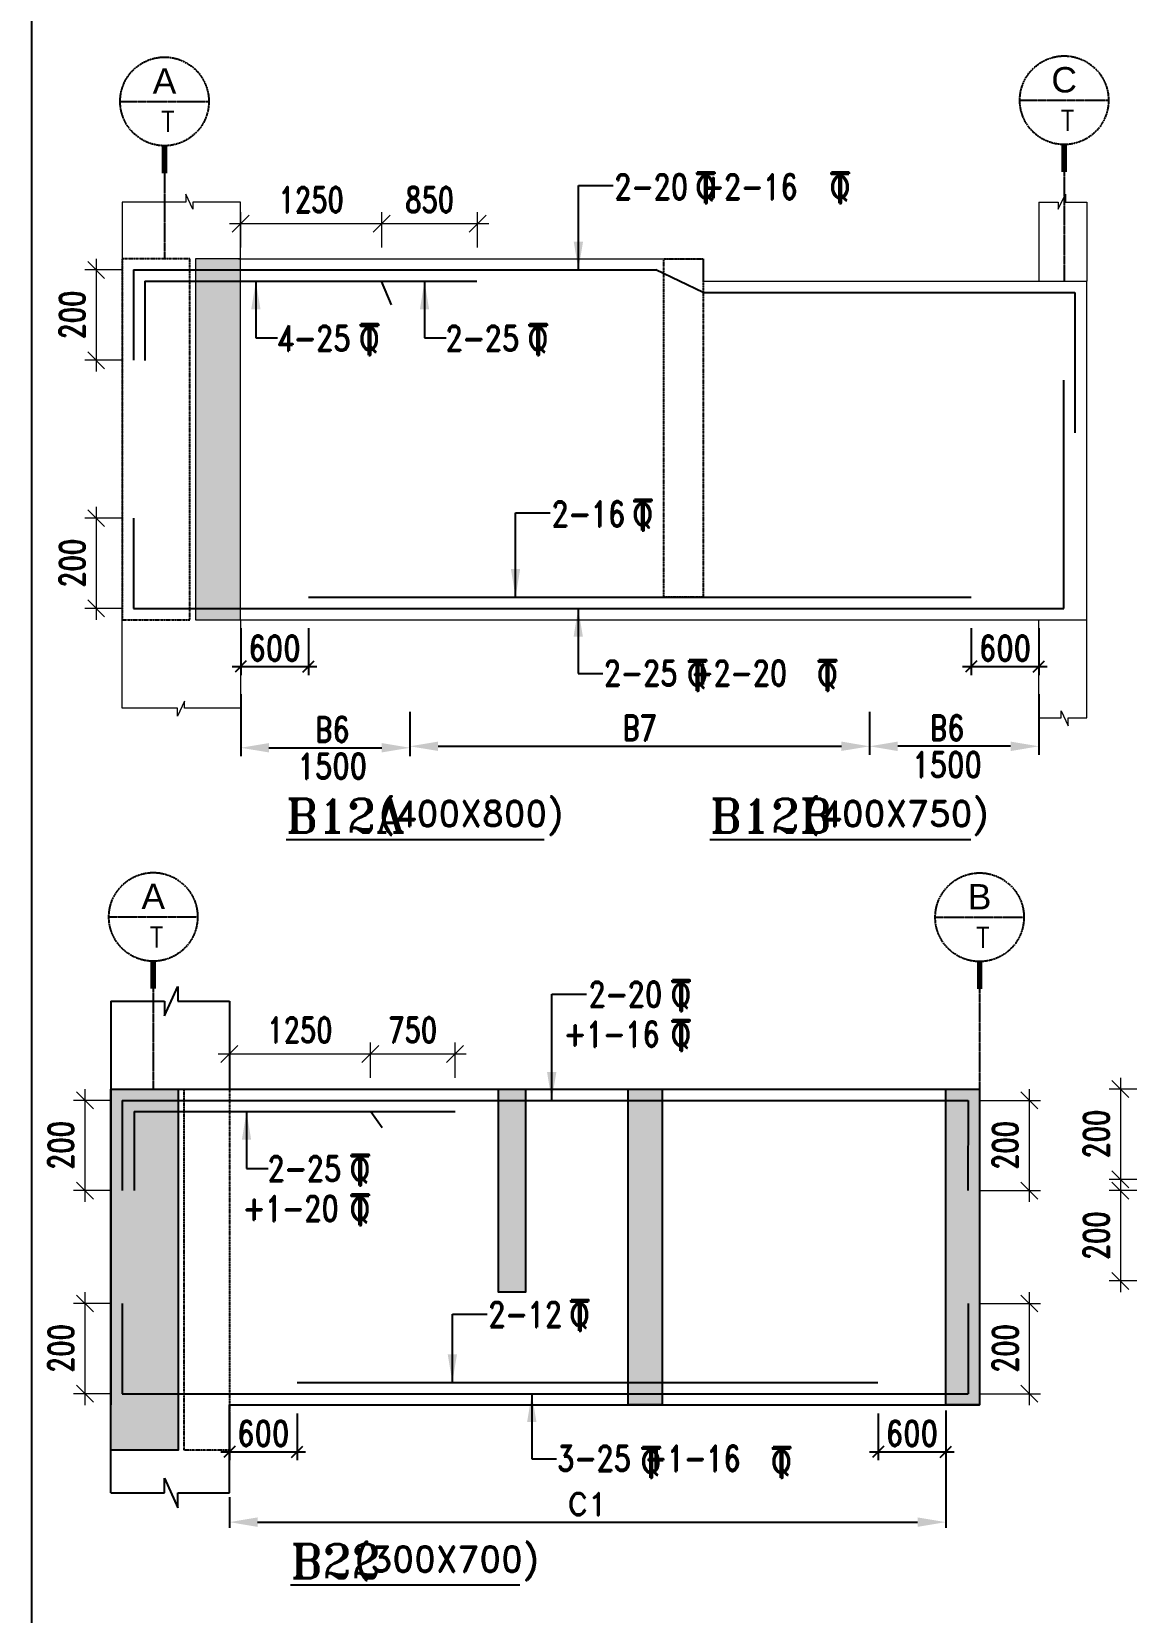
# Model space of a CAD drawing. Header units: millimetres. Extents: x 2061841 to 105821645, y -77612 to 48520811.
# Drawn here: x 2640308 to 2650012, y 21757 to 35767 of the extents above; entities that cross this region are included whole.
import ezdxf
from ezdxf.enums import TextEntityAlignment as Align

# ---------------------------------------------------------------- set-up
doc = ezdxf.new("R2010")
doc.units = ezdxf.units.MM
doc.header["$LTSCALE"] = 10
doc.header["$MEASUREMENT"] = 0
for name, pattern in [('$0$HIDDEN', [0.375, 0.25, -0.125]), ('BASEMENT COLUMN SETTING OUT-PART 2_R4$0$CENTER', [2, 1.25, -0.25, 0.25, -0.25]), ('CENTER', [2, 1.25, -0.25, 0.25, -0.25])]:
    doc.linetypes.add(name, pattern=pattern)
for name, color, linetype in [('A-Grid-Tower', 8, 'CENTER'), ('BASEMENT COLUMN SETTING OUT-PART 2_R4$0$A-GRID-MAIN', 2, 'BASEMENT COLUMN SETTING OUT-PART 2_R4$0$CENTER'), ('BEAM', 4, 'Continuous'), ('BEAM HATCH', 252, 'Continuous'), ('BORDER', 5, 'Continuous'), ('DIM1', 3, 'Continuous'), ('LEADER', 3, 'Continuous'), ('REIN', 1, 'Continuous'), ('SHEET', 7, 'Continuous'), ('VIN_BEAM', 4, 'Continuous')]:
    doc.layers.add(name, color=color, linetype=linetype)
doc.layers.add('TEXT', color=2, linetype='Continuous', lineweight=25)
doc.layers.add('VIN_SLAB DIMENSION', color=3, linetype='Continuous', lineweight=13)
doc.styles.add('200', font='romand.shx', dxfattribs={"width": 0.8, "height": 225})
doc.styles.add('BASEMENT COLUMN SETTING OUT-PART 2_R4$0$MAS-TXTL', font='arial.ttf', dxfattribs={"height": 200})
doc.styles.add('BASEMENT COLUMN SETTING OUT-PART 2_R4$0$MAS-TXTS', font='romans.shx', dxfattribs={"width": 0.8, "height": 180})
doc.styles.add('GRID', font='romand.shx')
doc.styles.add('PK', font='romand.shx', dxfattribs={"width": 0.7, "height": 225})
doc.styles.add('PRP 100', font='romand.shx', dxfattribs={"width": 0.75})
doc.styles.add('RD', font='romand.shx', dxfattribs={"width": 0.9, "height": 225})
doc.styles.add('ROMAND', font='romand', dxfattribs={"height": 200})
doc.styles.add('RT', font='romant.shx', dxfattribs={"height": 250})
doc.dimstyles.new('dim', dxfattribs={"dimtxt": 225, "dimasz": 150, "dimexe": 100, "dimexo": 100, "dimgap": 100, "dimtad": 1, "dimdec": 0, "dimlfac": -1, "dimrnd": 5, "dimdsep": 46, "dimtxsty": 'PRP 100', "dimblk": 'OBLIQUE', "dimcen": 1.5, "dimdle": 100, "dimclrd": 3, "dimclre": 3, "dimclrt": 2, "dimadec": 0, "dimazin": 0, "dimtfac": 1, "dimtdec": 0, "dimtix": 1, "dimtmove": 0, "dimatfit": 3, "dimldrblk": 'OBLIQUE', "dimfxl": 200, "dimlwd": -1, "dimlwe": -1, "dimarcsym": 0})
doc.dimstyles.new('GR', dxfattribs={"dimtxt": 225, "dimasz": 100, "dimexe": 50, "dimexo": 50, "dimgap": 40, "dimtad": 1, "dimdec": 0, "dimzin": 0, "dimdsep": 46, "dimtxsty": 'RD', "dimblk1": 'OBLIQUE', "dimblk2": 'OBLIQUE', "dimsah": 1, "dimcen": 0, "dimdle": 100, "dimclrd": 3, "dimclre": 3, "dimclrt": 2, "dimadec": 0, "dimazin": 0, "dimtfac": 1, "dimtdec": 0, "dimtix": 1, "dimtmove": 0, "dimatfit": 3, "dimfxl": 1, "dimtolj": 1, "dimtzin": 0, "dimarcsym": 0})
doc.dimstyles.new('GR2', dxfattribs={"dimtxt": 225, "dimasz": 100, "dimexe": 75, "dimexo": 75, "dimgap": 50, "dimtad": 1, "dimdec": 0, "dimdsep": 46, "dimtxsty": '200', "dimblk1": 'OBLIQUE', "dimblk2": 'OBLIQUE', "dimsah": 1, "dimcen": 50, "dimdle": 75, "dimclrd": 3, "dimclre": 3, "dimclrt": 2, "dimadec": 0, "dimazin": 0, "dimtfac": 1, "dimtdec": 0, "dimtix": 1, "dimtmove": 0, "dimatfit": 3, "dimldrblk": 'OBLIQUE', "dimfxl": 1, "dimtolj": 1, "dimtzin": 0, "dimarcsym": 0})
doc.dimstyles.new('GRID', dxfattribs={"dimtxt": 300, "dimasz": 75, "dimexe": 50, "dimexo": 50, "dimgap": 60, "dimtad": 1, "dimdec": 0, "dimdsep": 46, "dimtxsty": 'GRID', "dimblk1": 'OBLIQUE', "dimblk2": 'OBLIQUE', "dimsah": 1, "dimcen": 2.5, "dimdle": 50, "dimclrd": 3, "dimclre": 3, "dimclrt": 2, "dimadec": 0, "dimazin": 0, "dimtfac": 1, "dimtdec": 0, "dimtmove": 0, "dimatfit": 3, "dimldrblk": 'OBLIQUE', "dimfxl": 1, "dimarcsym": 0})

# ---------------------------------------------------------------- blocks, each defined once
blk = doc.blocks.new('A$C33BE299A')
at = {"layer": 'SHEET', "color": 4, "style": 'ROMAND'}
for s, height, p in [('T', 170, (-16.2, 0)), ('Q', 125, (-14.4, 26.9))]:
    blk.add_text(s, height=height, dxfattribs=at).set_placement(p)
blk = doc.blocks.new('_Oblique')
at = {"color": 0, "linetype": 'ByBlock', "lineweight": -2}
blk.add_line((-0.5, -0.5), (0.5, 0.5), dxfattribs=at)
blk = doc.blocks.new('*D2207')
at = {"layer": 'Defpoints', "color": 0, "transparency": 16777216}
for p in [(2643311, 26707), (2642061, 26395), (2643311, 26395)]:
    blk.add_point(p, dxfattribs=at)
at = {"layer": 'VIN_SLAB DIMENSION', "color": 3, "transparency": 16777216}
for p, q in [((2642061, 26495), (2642061, 26807)), ((2643311, 26495), (2643311, 26807)), ((2641961, 26707), (2643411, 26707))]:
    blk.add_line(p, q, dxfattribs=at)
at = {"layer": 'VIN_SLAB DIMENSION', "color": 3, "transparency": 16777216, "xscale": 150, "yscale": 150, "zscale": 150, "rotation": 180}
blk.add_blockref('_Oblique', (2642061, 26707), dxfattribs=at)
at = {"layer": 'VIN_SLAB DIMENSION', "color": 3, "transparency": 16777216, "xscale": 150, "yscale": 150, "zscale": 150}
blk.add_blockref('_Oblique', (2643311, 26707), dxfattribs=at)
at = {"layer": 'VIN_SLAB DIMENSION', "color": 2, "transparency": 16777216, "insert": (2642686, 26920), "char_height": 225, "attachment_point": 5, "style": 'PRP 100'}
blk.add_mtext('1250', dxfattribs=at)
blk = doc.blocks.new('OBLIQUE')
blk = doc.blocks.new('*D2208')
at = {"layer": 'Defpoints', "color": 0, "linetype": 'Continuous', "ltscale": 20, "transparency": 16777216}
for p in [(2648411, 23595, -52), (2642061, 22829, 0), (2648411, 22557)]:
    blk.add_point(p, dxfattribs=at)
at = {"layer": 'DIM1', "color": 3, "linetype": 'Continuous', "lineweight": -2, "ltscale": 20, "transparency": 16777216}
for p, q in [((2648411, 23545), (2648411, 22507)), ((2642061, 22779), (2642061, 22507)), ((2642311, 22557), (2648161, 22557))]:
    blk.add_line(p, q, dxfattribs=at)
at = {"layer": 'DIM1', "color": 3, "linetype": 'Continuous', "ltscale": 20, "transparency": 16777216}
for points in [[(2642311, 22599), (2642311, 22515), (2642061, 22557)], [(2648161, 22599), (2648161, 22515), (2648411, 22557)]]:
    blk.add_solid(points, dxfattribs=at)
at = {"layer": 'DIM1', "color": 2, "linetype": 'Continuous', "ltscale": 20, "transparency": 16777216, "insert": (2645236, 22717), "char_height": 200, "attachment_point": 5, "style": 'GRID'}
blk.add_mtext('C1', dxfattribs=at)
blk = doc.blocks.new('*D2138')
at = {"layer": 'Defpoints', "color": 0, "transparency": 16777216}
for p in [(2643411, 34066), (2642161, 33755, 0), (2643411, 33755, 0)]:
    blk.add_point(p, dxfattribs=at)
at = {"layer": 'VIN_SLAB DIMENSION', "color": 3, "transparency": 16777216}
for p, q in [((2642061, 34066), (2643511, 34066)), ((2642161, 33855), (2642161, 34166)), ((2643411, 33855), (2643411, 34166))]:
    blk.add_line(p, q, dxfattribs=at)
at = {"layer": 'VIN_SLAB DIMENSION', "color": 3, "transparency": 16777216, "xscale": 150, "yscale": 150, "zscale": 150, "rotation": 180}
blk.add_blockref('_Oblique', (2642161, 34066), dxfattribs=at)
at = {"layer": 'VIN_SLAB DIMENSION', "color": 3, "transparency": 16777216, "xscale": 150, "yscale": 150, "zscale": 150}
blk.add_blockref('_Oblique', (2643411, 34066), dxfattribs=at)
at = {"layer": 'VIN_SLAB DIMENSION', "color": 2, "transparency": 16777216, "insert": (2642786, 34278), "char_height": 225, "attachment_point": 5, "style": 'PRP 100'}
blk.add_mtext('1250', dxfattribs=at)
blk = doc.blocks.new('*D2139')
at = {"layer": 'Defpoints', "color": 0, "transparency": 16777216}
for p in [(2644261, 34066), (2643411, 33755, 0), (2644261, 33755, 0)]:
    blk.add_point(p, dxfattribs=at)
at = {"layer": 'VIN_SLAB DIMENSION', "color": 3, "transparency": 16777216}
for p, q in [((2643311, 34066), (2644361, 34066)), ((2643411, 33855), (2643411, 34166)), ((2644261, 33855), (2644261, 34166))]:
    blk.add_line(p, q, dxfattribs=at)
at = {"layer": 'VIN_SLAB DIMENSION', "color": 3, "transparency": 16777216, "xscale": 150, "yscale": 150, "zscale": 150, "rotation": 180}
blk.add_blockref('_Oblique', (2643411, 34066), dxfattribs=at)
at = {"layer": 'VIN_SLAB DIMENSION', "color": 3, "transparency": 16777216, "xscale": 150, "yscale": 150, "zscale": 150}
blk.add_blockref('_Oblique', (2644261, 34066), dxfattribs=at)
at = {"layer": 'VIN_SLAB DIMENSION', "color": 2, "transparency": 16777216, "insert": (2643836, 34278), "char_height": 225, "attachment_point": 5, "style": 'PRP 100'}
blk.add_mtext('850', dxfattribs=at)
blk = doc.blocks.new('*D2140')
at = {"layer": 'BEAM', "color": 3, "lineweight": -2, "transparency": 16777216}
for p, q in [((2642161, 30480), (2642161, 30065)), ((2642761, 30480), (2642761, 30065)), ((2642086, 30140), (2642836, 30140))]:
    blk.add_line(p, q, dxfattribs=at)
at = {"layer": 'Defpoints', "color": 0, "transparency": 16777216}
for p in [(2642161, 30555, 0), (2642761, 30555, 0), (2642761, 30140)]:
    blk.add_point(p, dxfattribs=at)
at = {"layer": 'BEAM', "color": 3, "lineweight": -2, "transparency": 16777216, "xscale": 100, "yscale": 100, "zscale": 100, "rotation": 180}
blk.add_blockref('_Oblique', (2642161, 30140), dxfattribs=at)
at = {"layer": 'BEAM', "color": 3, "lineweight": -2, "transparency": 16777216, "xscale": 100, "yscale": 100, "zscale": 100}
blk.add_blockref('_Oblique', (2642761, 30140), dxfattribs=at)
at = {"layer": 'BEAM', "color": 2, "transparency": 16777216, "insert": (2642461, 30303), "char_height": 225, "attachment_point": 5, "style": '200'}
blk.add_mtext('\\A1;600', dxfattribs=at)
blk = doc.blocks.new('*D2141')
at = {"layer": 'BEAM', "color": 3, "lineweight": -2, "transparency": 16777216}
for p, q in [((2648636, 30480), (2648636, 30065)), ((2649236, 30480), (2649236, 30065)), ((2648561, 30140), (2649311, 30140))]:
    blk.add_line(p, q, dxfattribs=at)
at = {"layer": 'Defpoints', "color": 0, "transparency": 16777216}
for p in [(2648636, 30555, 0), (2649236, 30555, 0), (2649236, 30140)]:
    blk.add_point(p, dxfattribs=at)
at = {"layer": 'BEAM', "color": 3, "lineweight": -2, "transparency": 16777216, "xscale": 100, "yscale": 100, "zscale": 100, "rotation": 180}
blk.add_blockref('_Oblique', (2648636, 30140), dxfattribs=at)
at = {"layer": 'BEAM', "color": 3, "lineweight": -2, "transparency": 16777216, "xscale": 100, "yscale": 100, "zscale": 100}
blk.add_blockref('_Oblique', (2649236, 30140), dxfattribs=at)
at = {"layer": 'BEAM', "color": 2, "transparency": 16777216, "insert": (2648936, 30303), "char_height": 225, "attachment_point": 5, "style": '200'}
blk.add_mtext('\\A1;600', dxfattribs=at)
blk = doc.blocks.new('*D2101')
at = {"layer": 'BEAM', "color": 3, "lineweight": -2, "transparency": 16777216}
for p, q in [((2642161, 29895), (2642161, 29345)), ((2643661, 29739), (2643661, 29345)), ((2642411, 29420), (2643411, 29420))]:
    blk.add_line(p, q, dxfattribs=at)
at = {"layer": 'BEAM', "color": 3, "transparency": 16777216}
for points in [[(2642411, 29462), (2642411, 29379), (2642161, 29420)], [(2643411, 29462), (2643411, 29379), (2643661, 29420)]]:
    blk.add_solid(points, dxfattribs=at)
at = {"layer": 'Defpoints', "color": 0, "transparency": 16777216}
for p in [(2642161, 29970, 0), (2643661, 29814, 0), (2643661, 29420)]:
    blk.add_point(p, dxfattribs=at)
at = {"layer": 'BEAM', "color": 2, "transparency": 16777216, "char_height": 225, "attachment_point": 5, "style": '200'}
for s, insert in [('\\A1;B6', (2642973, 29583)), ('\\A1;1500', (2642973, 29258))]:
    blk.add_mtext(s, dxfattribs=dict(at, insert=insert))
blk = doc.blocks.new('*D2102')
at = {"layer": 'BEAM', "color": 3, "lineweight": -2, "transparency": 16777216}
for p, q in [((2649236, 29895), (2649236, 29358)), ((2647736, 29739), (2647736, 29358)), ((2648986, 29433), (2647986, 29433))]:
    blk.add_line(p, q, dxfattribs=at)
at = {"layer": 'BEAM', "color": 3, "transparency": 16777216}
for points in [[(2647986, 29475), (2647986, 29391), (2647736, 29433)], [(2648986, 29475), (2648986, 29391), (2649236, 29433)]]:
    blk.add_solid(points, dxfattribs=at)
at = {"layer": 'Defpoints', "color": 0, "transparency": 16777216}
for p in [(2649236, 29970, 0), (2647736, 29814, 0), (2647736, 29433)]:
    blk.add_point(p, dxfattribs=at)
at = {"layer": 'BEAM', "color": 2, "transparency": 16777216, "char_height": 225, "attachment_point": 5, "style": '200'}
for s, insert in [('\\A1;B6', (2648423, 29596)), ('\\A1;1500', (2648423, 29271))]:
    blk.add_mtext(s, dxfattribs=dict(at, insert=insert))
blk = doc.blocks.new('*D2103')
at = {"layer": 'BEAM', "color": 3, "lineweight": -2, "transparency": 16777216}
for p, q in [((2647736, 29739), (2647736, 29358)), ((2643661, 29664), (2643661, 29358)), ((2643911, 29433), (2647486, 29433))]:
    blk.add_line(p, q, dxfattribs=at)
at = {"layer": 'BEAM', "color": 3, "transparency": 16777216}
for points in [[(2643911, 29475), (2643911, 29392), (2643661, 29433)], [(2647486, 29475), (2647486, 29392), (2647736, 29433)]]:
    blk.add_solid(points, dxfattribs=at)
at = {"layer": 'Defpoints', "color": 0, "transparency": 16777216}
for p in [(2643661, 29739), (2647736, 29814, 14), (2647736, 29433)]:
    blk.add_point(p, dxfattribs=at)
at = {"layer": 'BEAM', "color": 2, "transparency": 16777216, "insert": (2645698, 29596), "char_height": 225, "attachment_point": 5, "style": '200'}
blk.add_mtext('\\A1;B7', dxfattribs=at)
blk = doc.blocks.new('*D2106')
at = {"layer": 'Defpoints', "color": 0, "transparency": 16777216}
for p in [(2644061, 26707), (2643311, 26395), (2644061, 26395)]:
    blk.add_point(p, dxfattribs=at)
at = {"layer": 'VIN_SLAB DIMENSION', "color": 3, "transparency": 16777216}
for p, q in [((2643311, 26495), (2643311, 26807)), ((2644061, 26495), (2644061, 26807)), ((2643211, 26707), (2644161, 26707))]:
    blk.add_line(p, q, dxfattribs=at)
at = {"layer": 'VIN_SLAB DIMENSION', "color": 3, "transparency": 16777216, "xscale": 150, "yscale": 150, "zscale": 150, "rotation": 180}
blk.add_blockref('_Oblique', (2643311, 26707), dxfattribs=at)
at = {"layer": 'VIN_SLAB DIMENSION', "color": 3, "transparency": 16777216, "xscale": 150, "yscale": 150, "zscale": 150}
blk.add_blockref('_Oblique', (2644061, 26707), dxfattribs=at)
at = {"layer": 'VIN_SLAB DIMENSION', "color": 2, "transparency": 16777216, "insert": (2643686, 26920), "char_height": 225, "attachment_point": 5, "style": 'PRP 100'}
blk.add_mtext('750', dxfattribs=at)
blk = doc.blocks.new('*D2107')
at = {"layer": 'BEAM', "color": 3, "lineweight": -2, "transparency": 16777216}
for p, q in [((2642061, 23520), (2642061, 23106)), ((2642661, 23520), (2642661, 23106)), ((2641986, 23181), (2642736, 23181))]:
    blk.add_line(p, q, dxfattribs=at)
at = {"layer": 'Defpoints', "color": 0, "transparency": 16777216}
for p in [(2642061, 23595, 0), (2642661, 23595, 0), (2642661, 23181)]:
    blk.add_point(p, dxfattribs=at)
at = {"layer": 'BEAM', "color": 3, "lineweight": -2, "transparency": 16777216, "xscale": 100, "yscale": 100, "zscale": 100, "rotation": 180}
blk.add_blockref('_Oblique', (2642061, 23181), dxfattribs=at)
at = {"layer": 'BEAM', "color": 3, "lineweight": -2, "transparency": 16777216, "xscale": 100, "yscale": 100, "zscale": 100}
blk.add_blockref('_Oblique', (2642661, 23181), dxfattribs=at)
at = {"layer": 'BEAM', "color": 2, "transparency": 16777216, "insert": (2642361, 23343), "char_height": 225, "attachment_point": 5, "style": '200'}
blk.add_mtext('\\A1;600', dxfattribs=at)
blk = doc.blocks.new('*D2108')
at = {"layer": 'BEAM', "color": 3, "lineweight": -2, "transparency": 16777216}
for p, q in [((2647811, 23520), (2647811, 23106)), ((2648411, 23520), (2648411, 23106)), ((2647736, 23181), (2648486, 23181))]:
    blk.add_line(p, q, dxfattribs=at)
at = {"layer": 'Defpoints', "color": 0, "transparency": 16777216}
for p in [(2647811, 23595, 0), (2648411, 23595, 0), (2648411, 23181)]:
    blk.add_point(p, dxfattribs=at)
at = {"layer": 'BEAM', "color": 3, "lineweight": -2, "transparency": 16777216, "xscale": 100, "yscale": 100, "zscale": 100, "rotation": 180}
blk.add_blockref('_Oblique', (2647811, 23181), dxfattribs=at)
at = {"layer": 'BEAM', "color": 3, "lineweight": -2, "transparency": 16777216, "xscale": 100, "yscale": 100, "zscale": 100}
blk.add_blockref('_Oblique', (2648411, 23181), dxfattribs=at)
at = {"layer": 'BEAM', "color": 2, "transparency": 16777216, "insert": (2648111, 23343), "char_height": 225, "attachment_point": 5, "style": '200'}
blk.add_mtext('\\A1;600', dxfattribs=at)
blk = doc.blocks.new('BASEMENT COLUMN SETTING OUT-PART 2_R4$0$GRID TARGET1')
blk.add_wipeout([(393, -655), (392, -641), (392, -628), (390, -614), (389, -600), (387, -587), (384, -573), (381, -560), (377, -547), (373, -534), (369, -521), (364, -508), (359, -495), (353, -483), (347, -471), (340, -459), (333, -447), (325, -435), (318, -424), (309, -413), (301, -403), (292, -392), (282, -382), (273, -373), (263, -363), (252, -354), (242, -346), (231, -337), (220, -330), (208, -322), (196, -315), (184, -308), (172, -302), (160, -296), (147, -291), (134, -286), (121, -282), (108, -278), (95, -274), (82, -271), (68, -268), (55, -266), (41, -265), (27, -263), (14, -263), (0, -262), (-14, -263), (-27, -263), (-41, -265), (-55, -266), (-68, -268), (-82, -271), (-95, -274), (-108, -278), (-121, -282), (-134, -286), (-147, -291), (-160, -296), (-172, -302), (-184, -308), (-196, -315), (-208, -322), (-220, -330), (-231, -337), (-242, -346), (-252, -354), (-263, -363), (-273, -373), (-282, -382), (-292, -392), (-301, -403), (-309, -413), (-318, -424), (-325, -435), (-333, -447), (-340, -459), (-347, -471), (-353, -483), (-359, -495), (-364, -508), (-369, -521), (-373, -534), (-377, -547), (-381, -560), (-384, -573), (-387, -587), (-389, -600), (-390, -614), (-392, -628), (-392, -641), (-393, -655), (-392, -669), (-392, -682), (-390, -696), (-389, -710), (-387, -723), (-384, -737), (-381, -750), (-377, -763), (-373, -776), (-369, -789), (-364, -802), (-359, -815), (-353, -827), (-347, -839), (-340, -851), (-333, -863), (-325, -875), (-318, -886), (-309, -897), (-301, -907), (-292, -918), (-282, -928), (-273, -937), (-263, -947), (-252, -956), (-242, -964), (-231, -973), (-220, -981), (-208, -988), (-196, -995), (-184, -1002), (-172, -1008), (-160, -1014), (-147, -1019), (-134, -1024), (-121, -1028), (-108, -1032), (-95, -1036), (-82, -1039), (-68, -1042), (-55, -1044), (-41, -1046), (-27, -1047), (-14, -1047), (0, -1048), (14, -1047), (27, -1047), (41, -1046), (55, -1044), (68, -1042), (82, -1039), (95, -1036), (108, -1032), (121, -1028), (134, -1024), (147, -1019), (160, -1014), (172, -1008), (184, -1002), (196, -995), (208, -988), (220, -981), (231, -973), (242, -964), (252, -956), (263, -947), (273, -937), (282, -928), (292, -918), (301, -907), (309, -897), (318, -886), (325, -875), (333, -863), (340, -851), (347, -839), (353, -827), (359, -815), (364, -802), (369, -789), (373, -776), (377, -763), (381, -750), (384, -737), (387, -723), (389, -710), (390, -696), (392, -682), (392, -669)])
blk.add_line((-393, -655), (393, -655))
at = {"const_width": 48.8}
blk.add_lwpolyline([(0, -1048), (0, -1292)], dxfattribs=at)
blk.add_circle((0, -655), 393)
for tag, height, style, p in [('AS', 225, 'BASEMENT COLUMN SETTING OUT-PART 2_R4$0$MAS-TXTL', (0, -586)), ('REF', 180, 'BASEMENT COLUMN SETTING OUT-PART 2_R4$0$MAS-TXTS', (29, -925))]:
    blk.add_attdef(tag, text='', height=height, dxfattribs=dict(style=style)).set_placement(p, align=Align.CENTER)
blk = doc.blocks.new('*D1377')
at = {"layer": 'Defpoints', "color": 0, "transparency": 16777216}
for p in [(2641210, 33655, 52), (2640880, 32855), (2641210, 32855, 51)]:
    blk.add_point(p, dxfattribs=at)
at = {"layer": 'VIN_SLAB DIMENSION', "color": 3, "transparency": 16777216}
for p, q in [((2641110, 33655), (2640780, 33655)), ((2640880, 33755), (2640880, 32755)), ((2641110, 32855), (2640780, 32855))]:
    blk.add_line(p, q, dxfattribs=at)
at = {"layer": 'VIN_SLAB DIMENSION', "color": 3, "transparency": 16777216, "xscale": 150, "yscale": 150, "zscale": 150}
for p, rotation in [((2640880, 33655), 90), ((2640880, 32855), 270)]:
    blk.add_blockref('_Oblique', p, dxfattribs=dict(at, rotation=rotation))
at = {"layer": 'VIN_SLAB DIMENSION', "color": 2, "transparency": 16777216, "insert": (2640668, 33255), "char_height": 225, "attachment_point": 5, "rotation": 90, "style": 'PRP 100'}
blk.add_mtext('200', dxfattribs=at)
blk = doc.blocks.new('*D1378')
at = {"layer": 'Defpoints', "color": 0, "transparency": 16777216}
for p in [(2641210, 31455, 52), (2640880, 30655), (2641210, 30655, 51)]:
    blk.add_point(p, dxfattribs=at)
at = {"layer": 'VIN_SLAB DIMENSION', "color": 3, "transparency": 16777216}
for p, q in [((2640880, 31555), (2640880, 30555)), ((2641110, 31455), (2640780, 31455)), ((2641110, 30655), (2640780, 30655))]:
    blk.add_line(p, q, dxfattribs=at)
at = {"layer": 'VIN_SLAB DIMENSION', "color": 3, "transparency": 16777216, "xscale": 150, "yscale": 150, "zscale": 150}
for p, rotation in [((2640880, 31455), 90), ((2640880, 30655), 270)]:
    blk.add_blockref('_Oblique', p, dxfattribs=dict(at, rotation=rotation))
at = {"layer": 'VIN_SLAB DIMENSION', "color": 2, "transparency": 16777216, "insert": (2640668, 31055), "char_height": 225, "attachment_point": 5, "rotation": 90, "style": 'PRP 100'}
blk.add_mtext('200', dxfattribs=at)
blk = doc.blocks.new('*D1392')
at = {"layer": 'Defpoints', "color": 0, "transparency": 16777216}
for p in [(2641110, 26295, 52), (2640780, 25495), (2641110, 25495, 51)]:
    blk.add_point(p, dxfattribs=at)
at = {"layer": 'VIN_SLAB DIMENSION', "color": 3, "transparency": 16777216}
for p, q in [((2640780, 26395), (2640780, 25395)), ((2641010, 26295), (2640680, 26295)), ((2641010, 25495), (2640680, 25495))]:
    blk.add_line(p, q, dxfattribs=at)
at = {"layer": 'VIN_SLAB DIMENSION', "color": 3, "transparency": 16777216, "xscale": 150, "yscale": 150, "zscale": 150}
for p, rotation in [((2640780, 26295), 90), ((2640780, 25495), 270)]:
    blk.add_blockref('_Oblique', p, dxfattribs=dict(at, rotation=rotation))
at = {"layer": 'VIN_SLAB DIMENSION', "color": 2, "transparency": 16777216, "insert": (2640568, 25895), "char_height": 225, "attachment_point": 5, "rotation": 90, "style": 'PRP 100'}
blk.add_mtext('200', dxfattribs=at)
blk = doc.blocks.new('*D1393')
at = {"layer": 'Defpoints', "color": 0, "transparency": 16777216}
for p in [(2641110, 24495, 52), (2640780, 23695), (2641110, 23695, 51)]:
    blk.add_point(p, dxfattribs=at)
at = {"layer": 'VIN_SLAB DIMENSION', "color": 3, "transparency": 16777216}
for p, q in [((2640780, 24595), (2640780, 23595)), ((2641010, 24495), (2640680, 24495)), ((2641010, 23695), (2640680, 23695))]:
    blk.add_line(p, q, dxfattribs=at)
at = {"layer": 'VIN_SLAB DIMENSION', "color": 3, "transparency": 16777216, "xscale": 150, "yscale": 150, "zscale": 150}
for p, rotation in [((2640780, 24495), 90), ((2640780, 23695), 270)]:
    blk.add_blockref('_Oblique', p, dxfattribs=dict(at, rotation=rotation))
at = {"layer": 'VIN_SLAB DIMENSION', "color": 2, "transparency": 16777216, "insert": (2640568, 24095), "char_height": 225, "attachment_point": 5, "rotation": 90, "style": 'PRP 100'}
blk.add_mtext('200', dxfattribs=at)
blk = doc.blocks.new('*D1394')
at = {"layer": 'Defpoints', "color": 0, "transparency": 16777216}
for p in [(2648608, 26295, 52), (2648608, 25495, 51), (2649151, 25495)]:
    blk.add_point(p, dxfattribs=at)
at = {"layer": 'VIN_SLAB DIMENSION', "color": 3, "transparency": 16777216}
for p, q in [((2649151, 26395), (2649151, 25395)), ((2648708, 26295), (2649251, 26295)), ((2648708, 25495), (2649251, 25495))]:
    blk.add_line(p, q, dxfattribs=at)
at = {"layer": 'VIN_SLAB DIMENSION', "color": 3, "transparency": 16777216, "xscale": 150, "yscale": 150, "zscale": 150}
for p, rotation in [((2649151, 26295), 90), ((2649151, 25495), 270)]:
    blk.add_blockref('_Oblique', p, dxfattribs=dict(at, rotation=rotation))
at = {"layer": 'VIN_SLAB DIMENSION', "color": 2, "transparency": 16777216, "insert": (2648938, 25895), "char_height": 225, "attachment_point": 5, "rotation": 90, "style": 'PRP 100'}
blk.add_mtext('200', dxfattribs=at)
blk = doc.blocks.new('*D1395')
at = {"layer": 'Defpoints', "color": 0, "transparency": 16777216}
for p in [(2648608, 24495, 52), (2648608, 23695, 51), (2649151, 23695)]:
    blk.add_point(p, dxfattribs=at)
at = {"layer": 'VIN_SLAB DIMENSION', "color": 3, "transparency": 16777216}
for p, q in [((2649151, 24595), (2649151, 23595)), ((2648708, 24495), (2649251, 24495)), ((2648708, 23695), (2649251, 23695))]:
    blk.add_line(p, q, dxfattribs=at)
at = {"layer": 'VIN_SLAB DIMENSION', "color": 3, "transparency": 16777216, "xscale": 150, "yscale": 150, "zscale": 150}
for p, rotation in [((2649151, 24495), 90), ((2649151, 23695), 270)]:
    blk.add_blockref('_Oblique', p, dxfattribs=dict(at, rotation=rotation))
at = {"layer": 'VIN_SLAB DIMENSION', "color": 2, "transparency": 16777216, "insert": (2648939, 24095), "char_height": 225, "attachment_point": 5, "rotation": 90, "style": 'PRP 100'}
blk.add_mtext('200', dxfattribs=at)
blk = doc.blocks.new('*D1396')
at = {"layer": 'Defpoints', "color": 0, "transparency": 16777216}
for p in [(2650289, 26395, 52), (2649959, 25595), (2650289, 25595, 51)]:
    blk.add_point(p, dxfattribs=at)
at = {"layer": 'VIN_SLAB DIMENSION', "color": 3, "transparency": 16777216}
for p, q in [((2649959, 26495), (2649959, 25495)), ((2650189, 26395), (2649859, 26395)), ((2650189, 25595), (2649859, 25595))]:
    blk.add_line(p, q, dxfattribs=at)
at = {"layer": 'VIN_SLAB DIMENSION', "color": 3, "transparency": 16777216, "xscale": 150, "yscale": 150, "zscale": 150}
for p, rotation in [((2649959, 26395), 90), ((2649959, 25595), 270)]:
    blk.add_blockref('_Oblique', p, dxfattribs=dict(at, rotation=rotation))
at = {"layer": 'VIN_SLAB DIMENSION', "color": 2, "transparency": 16777216, "insert": (2649746, 25995), "char_height": 225, "attachment_point": 5, "rotation": 90, "style": 'PRP 100'}
blk.add_mtext('200', dxfattribs=at)
blk = doc.blocks.new('*D1397')
at = {"layer": 'Defpoints', "color": 0, "transparency": 16777216}
for p in [(2650289, 25495, 52), (2649959, 24695), (2650289, 24695, 51)]:
    blk.add_point(p, dxfattribs=at)
at = {"layer": 'VIN_SLAB DIMENSION', "color": 3, "transparency": 16777216}
for p, q in [((2649959, 25595), (2649959, 24595)), ((2650189, 25495), (2649859, 25495)), ((2650189, 24695), (2649859, 24695))]:
    blk.add_line(p, q, dxfattribs=at)
at = {"layer": 'VIN_SLAB DIMENSION', "color": 3, "transparency": 16777216, "xscale": 150, "yscale": 150, "zscale": 150}
for p, rotation in [((2649959, 25495), 90), ((2649959, 24695), 270)]:
    blk.add_blockref('_Oblique', p, dxfattribs=dict(at, rotation=rotation))
at = {"layer": 'VIN_SLAB DIMENSION', "color": 2, "transparency": 16777216, "insert": (2649746, 25095), "char_height": 225, "attachment_point": 5, "rotation": 90, "style": 'PRP 100'}
blk.add_mtext('200', dxfattribs=at)

msp = doc.modelspace()

# ---------------------------------------------------------------- hatches: boundary and pattern name
at = {"layer": 'BEAM HATCH'}
for points in [[(2642160.7, 33754.8), (2641760.9, 33754.8), (2641760.9, 30554.8), (2642160.7, 30554.8)], [(2641011, 26395.4), (2641606, 26395.4), (2641606, 23195.4), (2641011, 23195.4)], [(2644446, 26395.4), (2644686, 26395.4), (2644686, 24595.4), (2644446, 24595.4)], [(2645596, 26395.4), (2645896, 26395.4), (2645896, 23595.4), (2645596, 23595.4)], [(2648411, 26395.4), (2648711, 26395.4), (2648711, 23595.4), (2648411, 23595.4)]]:
    msp.add_hatch(color=252, dxfattribs=at).paths.add_polyline_path(points)

# ---------------------------------------------------------------- linework, layer by layer
at = {"layer": 'A-Grid-Tower', "color": 6}
for p, q in [((2641485.9, 34511.8, 0), (2641485.9, 33754.8, 0)), ((2649460.9, 34522.4, 0), (2649460.9, 33554.8, 0)), ((2641386, 27284.4, 0), (2641386, 26395.4, 0)), ((2648711, 27281.5, 0), (2648711, 26395.4))]:
    msp.add_line(p, q, dxfattribs=at)
at = {"layer": 'BEAM', "lineweight": 13}
for p, q in [((2641673.4, 34325.4, -51.6), (2641673.4, 34254.8, -51.6)), ((2641736.5, 34193.8, -51.6), (2641673.4, 34325.4, -51.6)), ((2649408.2, 34193.8, 0), (2649471.4, 34325.4, 0)), ((2649471.4, 34325.4, 0), (2649471.4, 34254.8, 0)), ((2641110.9, 34254.8, 0), (2641110.9, 33754.8, 0)), ((2641673.4, 34254.8, -51.6), (2641110.9, 34254.8, 51.6)), ((2641736.5, 34254.8, -51.6), (2641736.5, 34193.8, -51.6)), ((2642160.7, 34254.8, 0), (2641736.5, 34254.8, -51.6)), ((2642160.7, 33754.8, 0), (2642160.7, 34254.8, 0)), ((2649235.9, 34254.8, 51.6), (2649235.9, 33554.8, 0)), ((2649235.9, 34254.8, 51.6), (2649408.2, 34254.8, 0)), ((2649408.2, 34254.8, 0), (2649408.2, 34193.8, 0)), ((2649471.4, 34254.8, 0), (2649660.9, 34254.8, 51.6)), ((2649660.9, 34254.8, 0), (2649660.9, 33554.8, 0)), ((2641110.9, 33754.8, 51.6), (2641110.9, 30754.8, 51.6)), ((2642141.2, 33754.8, 0), (2646260.9, 33754.8, 0)), ((2646260.9, 33554.8, 0), (2649660.9, 33554.8, 0)), ((2649660.9, 29685.8, 0), (2649660.9, 33554.8, 0)), ((2641110.9, 29771.9, 0), (2641110.9, 30754.8, 0)), ((2642141.2, 30554.8, 0), (2649660.9, 30554.8, 0)), ((2642160.7, 30554.8, 0), (2642160.7, 29771.9, 0)), ((2649235.9, 29685.8, 51.6), (2649235.9, 30554.8, 51.6)), ((2641600.2, 29771.9, -51.6), (2641110.9, 29771.9, 51.6)), ((2641663.3, 29832.8, -51.6), (2641600.2, 29701.3, -51.6)), ((2641600.2, 29701.3, -51.6), (2641600.2, 29771.9, -51.6)), ((2641663.3, 29771.9, -51.6), (2641663.3, 29832.8, -51.6)), ((2642160.7, 29771.9, 0), (2641663.3, 29771.9, -51.6)), ((2649433.1, 29685.8, 0), (2649433.1, 29746.7, 0)), ((2649433.1, 29746.7, 0), (2649496.2, 29615.2, 0)), ((2649235.9, 29685.8, 51.6), (2649433.1, 29685.8, 0)), ((2649496.2, 29685.8, 0), (2649660.9, 29685.8, 51.6)), ((2649496.2, 29615.2, 0), (2649496.2, 29685.8, 0))]:
    msp.add_line(p, q, dxfattribs=at)
at = {"layer": 'BEAM'}
for p, q in [((2646260.9, 33754.8, 0), (2646260.9, 33554.8, 0)), ((2641484.9, 27043.3, 0), (2641605.2, 27305.6)), ((2641605.2, 27305.6), (2641605.2, 27172.9, 0)), ((2641011, 27172.9, 0), (2641011, 26395.4, 0)), ((2641011, 27172.9, 0), (2641484.9, 27172.9, 0)), ((2641484.9, 27172.9, 0), (2641484.9, 27043.3, 0)), ((2641605.2, 27172.9, 0), (2642061, 27172.9, 0)), ((2642061, 27172.9, 0), (2642061, 26395.4, 0)), ((2641011, 26395.4, 0), (2641011, 23595.4, 0)), ((2641011, 26395.4, 0), (2648711, 26395.4)), ((2641011, 26395.4, 0), (2641011, 23595.4, 0)), ((2648711, 26395.4), (2648711, 23595.4)), ((2641011, 22817.8, 0), (2641011, 23595.4, 0)), ((2642061, 23595.4, 0), (2648711, 23595.4)), ((2642061, 22817.8, 0), (2642061, 23595.4, 0)), ((2641484.9, 22817.8, 0), (2641484.9, 22947.5, 0)), ((2641484.9, 22947.5, 0), (2641605.2, 22685.2)), ((2641011, 22817.8, 0), (2641484.9, 22817.8, 0)), ((2641605.2, 22817.8, 0), (2642061, 22817.8, 0)), ((2641605.2, 22685.2), (2641605.2, 22817.8, 0))]:
    msp.add_line(p, q, dxfattribs=at)
at = {"layer": 'BEAM', "lineweight": 13, "elevation": 0}
msp.add_lwpolyline([(2642160.7, 33754.8), (2641760.9, 33754.8), (2641760.9, 30554.8), (2642160.7, 30554.8)], close=True, dxfattribs=at)
at = {"layer": 'BEAM', "elevation": 0}
for points in [[(2641011, 26395.4), (2641606, 26395.4), (2641606, 23195.4), (2641011, 23195.4)], [(2644446, 26395.4), (2644686, 26395.4), (2644686, 24595.4), (2644446, 24595.4)], [(2645596, 26395.4), (2645896, 26395.4), (2645896, 23595.4), (2645596, 23595.4)], [(2648411, 26395.4), (2648711, 26395.4), (2648711, 23595.4), (2648411, 23595.4)]]:
    msp.add_lwpolyline(points, close=True, dxfattribs=at)
at = {"layer": 'BORDER'}
msp.add_lwpolyline([(2640307.7, -702.5), (2730307.7, -702.5), (2730307.7, 59297.5), (2640307.7, 59297.5)], close=True, dxfattribs=at)
at = {"layer": 'REIN'}
for p, q in [((2641210.1, 33654.8, 51.6), (2645842, 33654.8, 5.1)), ((2641210.1, 33654.8, 103.1), (2641210.1, 32854.8, 103.1)), ((2646260.9, 33454.8, 0), (2645842, 33654.8, 5.1)), ((2641310.1, 33554.8, 103.1), (2644254.9, 33554.8, 0)), ((2641310.1, 33554.8, 103.1), (2641310.1, 32853.2, 103.1)), ((2643405.3, 33554.8, 0), (2643495.4, 33344.6, 0)), ((2646260.9, 33454.8, 0), (2649556.4, 33454.8, 0)), ((2649556.4, 33454.8, 0), (2649556.4, 32211.6, 0)), ((2649457.3, 30654.8, 0), (2649457.3, 32678.7, 0)), ((2641210.1, 31454.8, 103.1), (2641210.1, 30654.8, 103.1)), ((2642761.3, 30754.8, 0), (2648635.9, 30754.8, 0)), ((2641210.1, 30654.8, 103.1), (2649457.3, 30654.8, 0)), ((2641111.1, 26295.4, 0), (2641110.2, 25495.4, 0)), ((2641111, 26295.4, 0), (2648608.5, 26295.4, 0)), ((2648608.5, 26295.4, 0), (2648607.7, 25495.4, 0)), ((2641217.5, 26195.4, 0), (2644063.6, 26195.4, 0)), ((2641217.5, 26195.4, 0), (2641217.5, 25496.7, 0)), ((2643314.2, 26195.4, 0), (2643416.6, 26053.2, 0)), ((2641110.2, 24495.4, 0), (2641111.1, 23695.4, 0)), ((2648608.5, 24495.4, 0), (2648608.5, 23695.4, 0)), ((2641110.2, 23695.4, 0), (2648608.5, 23695.4, 0)), ((2642661.6, 23795.4, 0), (2647808.9, 23795.4, 0))]:
    msp.add_line(p, q, dxfattribs=at)
at = {"layer": 'VIN_BEAM', "linetype": '$0$HIDDEN', "elevation": 0}
for points in [[(2641710.9, 33754.8), (2641110.9, 33754.8), (2641110.9, 30554.8), (2641710.9, 30554.8)], [(2645910.9, 33754.8), (2646260.9, 33754.8), (2646260.9, 30754.8), (2645910.9, 30754.8)], [(2641660.9, 26395.4), (2642061, 26395.4), (2642061, 23195.4), (2641660.9, 23195.4)]]:
    msp.add_lwpolyline(points, close=True, dxfattribs=at)

# ---------------------------------------------------------------- block references
at = {"layer": 'TEXT', "color": 1, "xscale": 1.600000001490116, "yscale": 1.600000001490116, "zscale": 1.600000001490116}
for p in [(2646210.8, 34246.6, 243658.3), (2647401.9, 34246.6, 243658.3), (2643229.5, 32901.2, 243658.3), (2644724.5, 32901.2, 243658.3), (2645653.7, 31346.6, 243658.3), (2646138.2, 29925.6, 243670.3), (2647289.7, 29925.6, 243670.3), (2645992, 27087, 243658.3), (2645992, 26733.9, 243658.3), (2643146.8, 25541.8, 243658.3), (2643146.8, 25188.6, 243658.3), (2645093.7, 24252.4, 243658.3), (2645726.3, 22950.3, 243672.1), (2646882.5, 22950.3, 243672.1)]:
    msp.add_blockref('A$C33BE299A', p, dxfattribs=at)

# ---------------------------------------------------------------- texts
at = {"layer": 'TEXT', "color": 2, "style": 'PK', "width": 0.8}
for s, p in [('2-20 +2-16', (2645471.9, 34280, -0.2)), ('4-25', (2642480.3, 32937.1, 0)), ('2-25', (2643975.3, 32937.1, 0)), ('2-16', (2644914.8, 31380, -0.2)), ('2-20', (2645242.8, 27123, 0)), ('+1-16', (2645027.7, 26769.8, 0)), ('2-25', (2642397.6, 25577.7, 0)), ('+1-20', (2642182.5, 25224.6, 0)), ('2-12', (2644354.9, 24285.8, -0.2))]:
    msp.add_text(s, height=225, dxfattribs=at).set_placement(p)
for s, p in [('2-25 +2-20', (2645378.2, 29969.2, 12)), ('3-25 +1-16', (2644966.2, 23009.8, 13.8))]:
    msp.add_text(s, height=225, rotation=0, dxfattribs=at).set_placement(p)
at = {"layer": 'TEXT', "color": 1, "style": 'RT'}
for s, p in [('%%UB12A      ', (2643707.6, 28818.6, 0)), ('%%UB12B      ', (2647476.9, 28818.6, 0)), ('%%UB22      ', (2643619.1, 22211.5, 0))]:
    msp.add_text(s, height=300, dxfattribs=at).set_placement(p, align=Align.MIDDLE_CENTER)
at = {"layer": 'TEXT', "color": 2, "style": 'RD'}
for s, p in [('(400X800)', (2643393.6, 28724.6, 0)), ('(400X750)', (2647162.9, 28724.6, 0)), ('(300X700)', (2643177.4, 22117.4, 0))]:
    msp.add_text(s, height=225, dxfattribs=at).set_placement(p)

# ---------------------------------------------------------------- dimensions: what is measured, and where the dimension line sits
at = {"layer": 'BEAM'}
for base, p1, p2, picture, middle in [((2642760.7, 30140.3), (2642160.7, 30554.8, 0), (2642760.7, 30554.8, 0), '*D2140', (2642460.7, 30302.8)), ((2649235.9, 30140.3, 51.6), (2648635.9, 30554.8, 51.6), (2649235.9, 30554.8, 51.6), '*D2141', (2648935.9, 30302.8, 51.6)), ((2642661, 23180.9, 0), (2642061, 23595.4, 0), (2642661, 23595.4, 0), '*D2107', (2642361, 23343.4, 0)), ((2648411, 23180.9, 0), (2647811, 23595.4, 0), (2648411, 23595.4, 0), '*D2108', (2648111, 23343.4, 0))]:
    dim = msp.add_linear_dim(base=base, p1=p1, p2=p2, dimstyle='GR2', override={"dimldrblk": 'OBLIQUE'}, dxfattribs=at)
    dim.commit()
    dim.dimension.update_dxf_attribs({"geometry": picture, "text_midpoint": middle})
dim = msp.add_linear_dim(base=(2643660.7, 29420.3, 0.1), p1=(2642160.7, 29969.5, 0.1), p2=(2643660.7, 29814.5, 0.1), text='B6\\X1500', dimstyle='GR2', override={"dimasz": 250, "dimtxsty": '200', "dimldrblk": 'OBLIQUE'}, dxfattribs=at)
dim.commit()
dim.dimension.update_dxf_attribs({"geometry": '*D2101', "text_midpoint": (2642973.5, 29420.3, 0.1), "dimtype": 160})
dim = msp.add_linear_dim(base=(2647735.9, 29433, 51.6), p1=(2649235.9, 29969.8, 51.6), p2=(2647735.9, 29814.5, 51.6), angle=180, text='B6\\X1500', dimstyle='GR2', override={"dimasz": 250, "dimtxsty": '200', "dimldrblk": 'OBLIQUE'}, dxfattribs=at)
dim.commit()
dim.dimension.update_dxf_attribs({"geometry": '*D2102', "text_midpoint": (2648423.1, 29433, 51.6), "dimtype": 160})
dim = msp.add_linear_dim(base=(2647735.9, 29433.4, 0.1), p1=(2643660.7, 29739.5, 0.1), p2=(2647735.9, 29814.5, 14.1), text='B7', dimstyle='GR2', override={"dimasz": 250, "dimtxsty": '200', "dimldrblk": 'OBLIQUE'}, dxfattribs=at)
dim.commit()
dim.dimension.update_dxf_attribs({"geometry": '*D2103', "text_midpoint": (2645698.3, 29595.9, 0.1)})
at = {"layer": 'DIM1', "linetype": 'Continuous', "ltscale": 20}
dim = msp.add_linear_dim(base=(2648411, 22557.1, 0), p1=(2642061, 22828.6, 0), p2=(2648411, 23595.4, -51.6), text='C1', dimstyle='GRID', override={"dimtxt": 200, "dimasz": 250, "dimtxsty": 'GRID', "dimsah": 0, "dimtmove": 1}, dxfattribs=at)
dim.commit()
dim.dimension.update_dxf_attribs({"geometry": '*D2208', "text_midpoint": (2645236, 22717.1, 0)})
at = {"layer": 'VIN_SLAB DIMENSION'}
for base, p1, p2, picture, middle in [((2643410.7, 34065.5, 0), (2642160.7, 33754.8, 0), (2643410.7, 33754.8, 0), '*D2138', (2642785.7, 34278, 0)), ((2644260.7, 34065.5, 0), (2643410.7, 33754.8, 0), (2644260.7, 33754.8, 0), '*D2139', (2643835.7, 34278, 0)), ((2643311, 26707.1, 0), (2642061, 26395.4, 0), (2643311, 26395.4, 0), '*D2207', (2642686, 26919.6, 0))]:
    dim = msp.add_linear_dim(base=base, p1=p1, p2=p2, dimstyle='dim', dxfattribs=at)
    dim.commit()
    dim.dimension.update_dxf_attribs({"geometry": picture, "text_midpoint": middle})
for base, p1, p2, picture, middle in [((2640880.2, 32854.8, 103.1), (2641210.1, 33654.8, 154.7), (2641210.1, 32854.8, 154.3), '*D1377', (2640667.7, 33254.8, 103.1)), ((2640880.3, 30654.8, 103.1), (2641210.1, 31454.8, 154.7), (2641210.1, 30654.8, 154.3), '*D1378', (2640667.8, 31054.8, 103.1)), ((2649959, 25595.4), (2650288.8, 26395.4, 51.6), (2650288.8, 25595.4, 51.2), '*D1396', (2649746.5, 25995.4)), ((2640780.4, 25495.4, 0), (2641110.2, 26295.4, 51.6), (2641110.2, 25495.4, 51.2), '*D1392', (2640567.9, 25895.4, 0)), ((2649150.7, 25495.4, 0), (2648607.7, 26295.4, 51.6), (2648607.7, 25495.4, 51.2), '*D1394', (2648938.2, 25895.4, 0)), ((2649959, 24695.4, 0), (2650288.8, 25495.4, 51.6), (2650288.8, 24695.4, 51.2), '*D1397', (2649746.5, 25095.4, 0)), ((2640780.4, 23695.4, 0), (2641110.2, 24495.4, 51.6), (2641110.2, 23695.4, 51.2), '*D1393', (2640567.9, 24095.4, 0)), ((2649151.5, 23695.4, 0), (2648608.5, 24495.4, 51.6), (2648608.5, 23695.4, 51.2), '*D1395', (2648939, 24095.4, 0))]:
    dim = msp.add_linear_dim(base=base, p1=p1, p2=p2, angle=90, text='200', dimstyle='dim', dxfattribs=at)
    dim.commit()
    dim.dimension.update_dxf_attribs({"geometry": picture, "text_midpoint": middle})
dim = msp.add_linear_dim(base=(2644061, 26707.1), p1=(2643311, 26395.4), p2=(2644061, 26395.4), dimstyle='dim', override={"dimtxsty": 'PRP 100', "dimldrblk": 'OBLIQUE'}, dxfattribs=at)
dim.commit()
dim.dimension.update_dxf_attribs({"geometry": '*D2106', "text_midpoint": (2643686, 26919.6)})

# ---------------------------------------------------------------- leaders
at = {"layer": 'LEADER', "color": 3}
for points in [[(2645154.6, 33654.5, 0), (2645154.6, 34402.7, 0), (2645462.1, 34402.7, 0)], [(2642295.6, 33554.8, 0), (2642295.6, 33052, 0), (2642487.5, 33052, 0)], [(2643790.5, 33554.8, 0), (2643790.5, 33052, 0), (2643982.5, 33052, 0)], [(2644597.5, 30754.5, 0), (2644597.5, 31502.7, 0), (2644905, 31502.7, 0)], [(2645153.2, 30654.8, 12), (2645153.2, 30077.6, 12), (2645371.3, 30077.6, 12)], [(2644918, 26295.1, 0), (2644918, 27237.8, 0), (2645225.4, 27237.8, 0)], [(2642212.8, 26195.4, 0), (2642212.8, 25692.6, 0), (2642404.8, 25692.6, 0)], [(2644037.5, 23795.1, 0), (2644037.5, 24398.8, 0), (2644345, 24398.8, 0)], [(2644741.3, 23695.4, 13.8), (2644741.3, 23118.2, 13.8), (2644959.3, 23118.2, 13.8)]]:
    msp.add_leader(points, dimstyle='GR', override={"dimasz": 250}, dxfattribs=at)

# ---------------------------------------------------------------- next in the draw order: block references
at = {"layer": 'BASEMENT COLUMN SETTING OUT-PART 2_R4$0$A-GRID-MAIN', "color": 240, "true_color": 0xed1f24}
for p, values in [((2641485.9, 35803.5, 0), {'REF': 'T', 'AS': 'A'}), ((2649460.9, 35814.1, 0), {'REF': 'T', 'AS': 'C'}), ((2641386, 28576.2, 0), {'REF': 'T', 'AS': 'A'}), ((2648711, 28573.2, 0), {'REF': 'T', 'AS': 'B'})]:
    msp.add_blockref('BASEMENT COLUMN SETTING OUT-PART 2_R4$0$GRID TARGET1', p, dxfattribs=at).add_auto_attribs(values)

doc.saveas('drawing.dxf')
